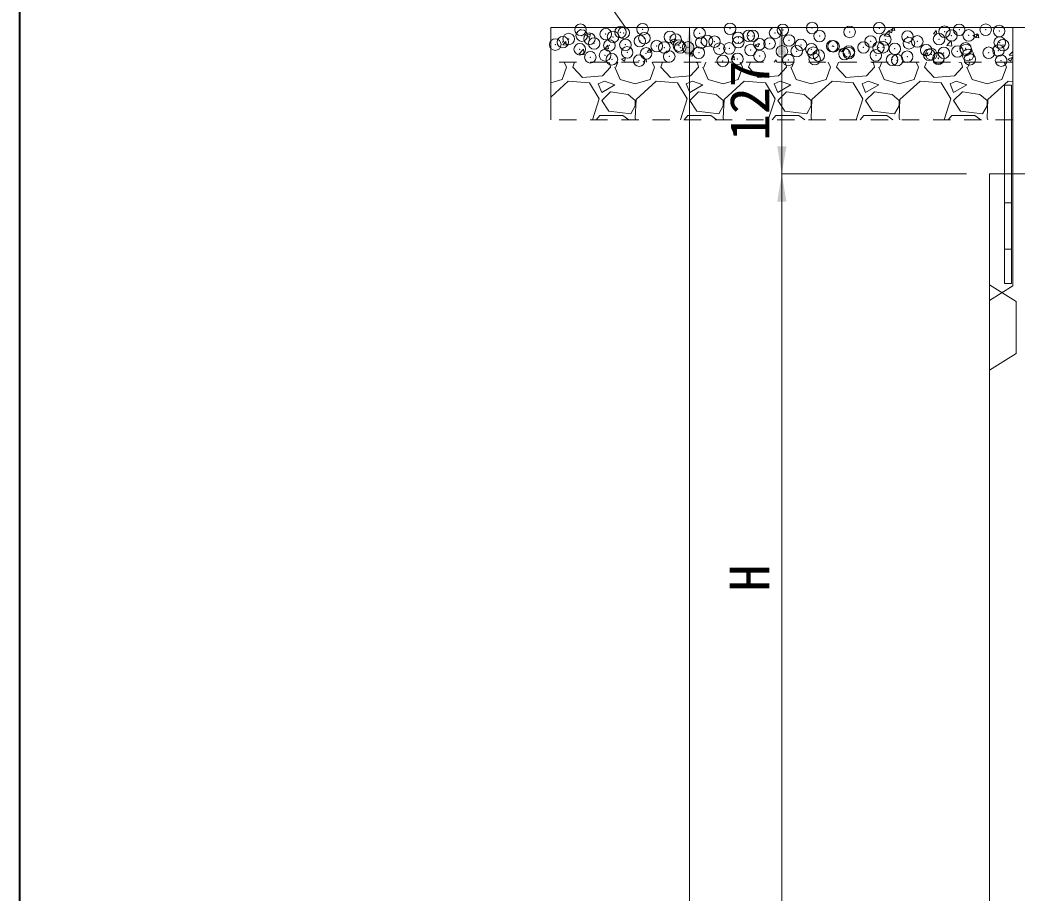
# Model space of a CAD drawing. Units: millimetres at full size, sheet at 1:20; details may follow other scales. Extents: x 0 to 8400, y 0 to 13400.
# Drawn here: x 400 to 1264, y 3164 to 3921 of the extents above; entities that cross this region are included whole.
import ezdxf
from ezdxf.enums import TextEntityAlignment as Align

# ---------------------------------------------------------------- set-up
doc = ezdxf.new("R2010")
doc.units = ezdxf.units.MM
doc.header["$LTSCALE"] = 20
doc.header["$PDMODE"] = 32
doc.header["$PDSIZE"] = 10
doc.linetypes.add('USER1', pattern=[1.35, 0.75, -0.6])
for name, color, linetype, lineweight in [('ジョイント', 7, 'Continuous', 9), ('ハッチング_基礎', 150, 'Continuous', 5), ('ハッチング_舗装', 7, 'Continuous', 20), ('図枠', 7, 'Continuous', 5), ('寸法線', 7, 'Continuous', 13), ('引出線', 4, 'Continuous', 9), ('本体', 2, 'Continuous', 20), ('舗装・基礎', 3, 'Continuous', 20), ('補助線', 8, 'Continuous', 20), ('ｸﾞﾚｰﾁﾝｸﾞ', 7, 'USER1', 5)]:
    doc.layers.add(name, color=color, linetype=linetype, lineweight=lineweight)
doc.styles.add('ＭＳ ゴシック', font='')
doc.styles.get('ＭＳ ゴシック').set_extended_font_data('MS Gothic')

# ---------------------------------------------------------------- blocks, each defined once
blk = doc.blocks.new('filled_arrow')
at = {"color": 0, "linetype": 'Continuous', "lineweight": -2}
blk.add_solid([(7.5, 1.25), (0, 0), (7.5, -1.25)], dxfattribs=at)

msp = doc.modelspace()

# ---------------------------------------------------------------- linework, layer by layer
at = {"layer": 'ジョイント'}
for p, q in [((1259, 3864.06), (1253, 3864.06)), ((1253, 3787.07), (1253, 3864.06)), ((1259, 3787.07), (1259, 3864.06)), ((1253, 3692.07), (1253, 3787.07)), ((1259, 3692.07), (1259, 3787.07)), ((1253, 3762.07), (1259, 3762.07)), ((1253, 3722.07), (1259, 3722.07)), ((1259, 3692.07), (1253, 3692.07))]:
    msp.add_line(p, q, dxfattribs=at)
at = {"layer": 'ハッチング_基礎'}
for p, q in [((869.69, 3868.99), (873.5, 3879.66)), ((871.47, 3884.07), (873.5, 3879.66)), ((878.83, 3879.66), (880.48, 3884.07)), ((887.21, 3870.52), (878.83, 3879.66)), ((911.6, 3879.66), (904.74, 3872.04)), ((910.84, 3883.47), (908.46, 3884.07)), ((911.6, 3879.66), (910.84, 3883.47)), ((915.41, 3879.66), (919.98, 3868.99)), ((916.17, 3879.66), (918.06, 3884.07)), ((945.89, 3868.99), (949.7, 3879.66)), ((947.67, 3884.07), (949.7, 3879.66)), ((955.03, 3879.66), (956.68, 3884.07)), ((963.41, 3870.52), (955.03, 3879.66)), ((987.8, 3879.66), (980.94, 3872.04)), ((987.04, 3883.47), (984.66, 3884.07)), ((987.8, 3879.66), (987.04, 3883.47)), ((991.61, 3879.66), (996.18, 3868.99)), ((992.37, 3879.66), (994.26, 3884.07)), ((1022.09, 3868.99), (1025.9, 3879.66)), ((1023.87, 3884.07), (1025.9, 3879.66)), ((1031.23, 3879.66), (1032.88, 3884.07)), ((1039.61, 3870.52), (1031.23, 3879.66)), ((1064, 3879.66), (1057.14, 3872.04)), ((1063.24, 3883.47), (1060.86, 3884.07)), ((1064, 3879.66), (1063.24, 3883.47)), ((1067.81, 3879.66), (1072.38, 3868.99)), ((1068.57, 3879.66), (1070.46, 3884.07)), ((1098.29, 3868.99), (1102.1, 3879.66)), ((1100.07, 3884.07), (1102.1, 3879.66)), ((1107.43, 3879.66), (1109.08, 3884.07)), ((1115.81, 3870.52), (1107.43, 3879.66)), ((1140.2, 3879.66), (1133.34, 3872.04)), ((1139.44, 3883.47), (1137.06, 3884.07)), ((1140.2, 3879.66), (1139.44, 3883.47)), ((1144.01, 3879.66), (1148.58, 3868.99)), ((1144.77, 3879.66), (1146.66, 3884.07)), ((1174.49, 3868.99), (1178.3, 3879.66)), ((1176.27, 3884.07), (1178.3, 3879.66)), ((1183.63, 3879.66), (1185.28, 3884.07)), ((1192.01, 3870.52), (1183.63, 3879.66)), ((1216.4, 3879.66), (1209.54, 3872.04)), ((1215.64, 3883.47), (1213.26, 3884.07)), ((1216.4, 3879.66), (1215.64, 3883.47)), ((1220.21, 3879.66), (1224.78, 3868.99)), ((1220.97, 3879.66), (1222.86, 3884.07)), ((1250.69, 3868.99), (1254.5, 3879.66)), ((1252.47, 3884.07), (1254.5, 3879.66)), ((1259.83, 3879.66), (1260, 3880.11)), ((1260, 3879.48), (1259.83, 3879.66)), ((904.74, 3872.04), (887.21, 3870.52)), ((980.94, 3872.04), (963.41, 3870.52)), ((1057.14, 3872.04), (1039.61, 3870.52)), ((1133.34, 3872.04), (1115.81, 3870.52)), ((1209.54, 3872.04), (1192.01, 3870.52)), ((860, 3866.14), (869.69, 3868.99)), ((875.02, 3867.47), (860, 3853.75)), ((893.31, 3865.95), (875.02, 3867.47)), ((901.69, 3852.23), (893.31, 3865.95)), ((906.26, 3867.47), (900.93, 3865.18)), ((900.93, 3865.18), (903.98, 3857.56)), ((903.98, 3857.56), (915.41, 3864.42)), ((915.41, 3864.42), (906.26, 3867.47)), ((919.98, 3868.99), (932.93, 3865.18)), ((932.93, 3865.18), (945.89, 3868.99)), ((951.22, 3867.47), (933.7, 3851.47)), ((969.51, 3865.95), (951.22, 3867.47)), ((977.89, 3852.23), (969.51, 3865.95)), ((982.46, 3867.47), (977.13, 3865.18)), ((977.13, 3865.18), (980.18, 3857.56)), ((980.18, 3857.56), (991.61, 3864.42)), ((991.61, 3864.42), (982.46, 3867.47)), ((996.18, 3868.99), (1009.13, 3865.18)), ((1009.13, 3865.18), (1022.09, 3868.99)), ((1027.42, 3867.47), (1009.9, 3851.47)), ((1045.71, 3865.95), (1027.42, 3867.47)), ((1054.09, 3852.23), (1045.71, 3865.95)), ((1058.66, 3867.47), (1053.33, 3865.18)), ((1053.33, 3865.18), (1056.38, 3857.56)), ((1056.38, 3857.56), (1067.81, 3864.42)), ((1067.81, 3864.42), (1058.66, 3867.47)), ((1072.38, 3868.99), (1085.33, 3865.18)), ((1085.33, 3865.18), (1098.29, 3868.99)), ((1103.62, 3867.47), (1086.1, 3851.47)), ((1121.91, 3865.95), (1103.62, 3867.47)), ((1130.29, 3852.23), (1121.91, 3865.95)), ((1134.86, 3867.47), (1129.53, 3865.18)), ((1129.53, 3865.18), (1132.58, 3857.56)), ((1132.58, 3857.56), (1144.01, 3864.42)), ((1144.01, 3864.42), (1134.86, 3867.47)), ((1148.58, 3868.99), (1161.53, 3865.18)), ((1161.53, 3865.18), (1174.49, 3868.99)), ((1179.82, 3867.47), (1162.3, 3851.47)), ((1198.11, 3865.95), (1179.82, 3867.47)), ((1206.49, 3852.23), (1198.11, 3865.95)), ((1211.06, 3867.47), (1205.73, 3865.18)), ((1205.73, 3865.18), (1208.78, 3857.56)), ((1208.78, 3857.56), (1220.21, 3864.42)), ((1220.21, 3864.42), (1211.06, 3867.47)), ((1224.78, 3868.99), (1237.73, 3865.18)), ((1237.73, 3865.18), (1250.69, 3868.99)), ((1256.02, 3867.47), (1238.5, 3851.47)), ((1260, 3867.14), (1256.02, 3867.47)), ((911.6, 3858.33), (903.98, 3850.71)), ((926.84, 3856.04), (911.6, 3858.33)), ((932.93, 3850.71), (926.84, 3856.04)), ((987.8, 3858.33), (980.18, 3850.71)), ((1003.04, 3856.04), (987.8, 3858.33)), ((1009.13, 3850.71), (1003.04, 3856.04)), ((1064, 3858.33), (1056.38, 3850.71)), ((1079.24, 3856.04), (1064, 3858.33)), ((1085.33, 3850.71), (1079.24, 3856.04)), ((1140.2, 3858.33), (1132.58, 3850.71)), ((1155.44, 3856.04), (1140.2, 3858.33)), ((1161.53, 3850.71), (1155.44, 3856.04)), ((1216.4, 3858.33), (1208.78, 3850.71)), ((1231.64, 3856.04), (1216.4, 3858.33)), ((1237.73, 3850.71), (1231.64, 3856.04)), ((895.88, 3834.07), (901.69, 3852.23)), ((903.98, 3850.71), (910.07, 3841.56)), ((929.12, 3839.28), (932.93, 3846.13)), ((933.7, 3851.47), (932.93, 3835.47)), ((932.93, 3846.13), (932.93, 3850.71)), ((972.08, 3834.07), (977.89, 3852.23)), ((980.18, 3850.71), (986.27, 3841.56)), ((1005.32, 3839.28), (1009.13, 3846.13)), ((1009.9, 3851.47), (1009.13, 3835.47)), ((1009.13, 3846.13), (1009.13, 3850.71)), ((1048.28, 3834.07), (1054.09, 3852.23)), ((1056.38, 3850.71), (1062.47, 3841.56)), ((1081.52, 3839.28), (1085.33, 3846.13)), ((1086.1, 3851.47), (1085.33, 3835.47)), ((1085.33, 3846.13), (1085.33, 3850.71)), ((1124.48, 3834.07), (1130.29, 3852.23)), ((1132.58, 3850.71), (1138.67, 3841.56)), ((1157.72, 3839.28), (1161.53, 3846.13)), ((1162.3, 3851.47), (1161.53, 3835.47)), ((1161.53, 3846.13), (1161.53, 3850.71)), ((1200.68, 3834.07), (1206.49, 3852.23)), ((1208.78, 3850.71), (1214.87, 3841.56)), ((1233.92, 3839.28), (1237.73, 3846.13)), ((1238.5, 3851.47), (1237.73, 3835.47)), ((1237.73, 3846.13), (1237.73, 3850.71)), ((899.14, 3834.07), (902.45, 3837.75)), ((902.45, 3837.75), (922.27, 3837.75)), ((910.07, 3841.56), (929.12, 3839.28)), ((922.27, 3837.75), (927.59, 3834.07)), ((932.93, 3835.47), (933.52, 3834.07)), ((975.34, 3834.07), (978.65, 3837.75)), ((978.65, 3837.75), (998.47, 3837.75)), ((986.27, 3841.56), (1005.32, 3839.28)), ((998.47, 3837.75), (1003.79, 3834.07)), ((1009.13, 3835.47), (1009.72, 3834.07)), ((1051.54, 3834.07), (1054.85, 3837.75)), ((1054.85, 3837.75), (1074.67, 3837.75)), ((1062.47, 3841.56), (1081.52, 3839.28)), ((1074.67, 3837.75), (1079.99, 3834.07)), ((1085.33, 3835.47), (1085.92, 3834.07)), ((1127.74, 3834.07), (1131.05, 3837.75)), ((1131.05, 3837.75), (1150.87, 3837.75)), ((1138.67, 3841.56), (1157.72, 3839.28)), ((1150.87, 3837.75), (1156.19, 3834.07)), ((1161.53, 3835.47), (1162.12, 3834.07)), ((1203.94, 3834.07), (1207.25, 3837.75)), ((1207.25, 3837.75), (1227.07, 3837.75)), ((1214.87, 3841.56), (1233.92, 3839.28)), ((1227.07, 3837.75), (1232.39, 3834.07)), ((1237.73, 3835.47), (1238.32, 3834.07))]:
    msp.add_line(p, q, dxfattribs=at)
at = {"layer": 'ハッチング_舗装'}
for p, q in [((1081.13, 3914.07), (1082.03, 3913.46)), ((1082.03, 3913.46), (1082.23, 3914.07)), ((1154.82, 3911.6), (1156.88, 3914.07)), ((1157.8, 3911.32), (1157.29, 3914.07)), ((890.8, 3906.92), (893.33, 3905.22)), ((890.83, 3906.97), (894.39, 3908.34)), ((893.33, 3905.22), (894.36, 3908.29)), ((963.83, 3902.9), (967.39, 3904.27)), ((966.34, 3901.15), (967.37, 3904.22)), ((1148.61, 3906.85), (1152.57, 3910.98)), ((1148.61, 3906.87), (1153.13, 3906.17)), ((1152.51, 3911.1), (1155.03, 3909.39)), ((1152.53, 3911.15), (1156.09, 3912.52)), ((1153.12, 3906.15), (1152.56, 3910.98)), ((1154.82, 3911.6), (1157.85, 3911.33)), ((1155.04, 3909.39), (1156.07, 3912.46)), ((1191.25, 3908.41), (1193.7, 3911.33)), ((1191.25, 3908.41), (1194.29, 3908.14)), ((1194.23, 3908.13), (1193.65, 3911.32)), ((1225.51, 3907.03), (1228.04, 3905.33)), ((1225.54, 3907.08), (1229.09, 3908.45)), ((1227.69, 3905.22), (1230.14, 3908.14)), ((1227.69, 3905.22), (1230.73, 3904.96)), ((1228.04, 3905.33), (1229.07, 3908.4)), ((1230.67, 3904.95), (1230.08, 3908.13)), ((870.37, 3898.89), (872.82, 3901.81)), ((870.37, 3898.89), (873.41, 3898.62)), ((873.35, 3898.61), (872.76, 3901.8)), ((906.81, 3895.7), (909.26, 3898.62)), ((906.81, 3895.7), (909.84, 3895.44)), ((909.79, 3895.43), (909.2, 3898.61)), ((963.81, 3902.85), (966.34, 3901.15)), ((1036.82, 3898.78), (1039.34, 3897.08)), ((1036.84, 3898.84), (1040.4, 3900.2)), ((1039.35, 3897.08), (1040.38, 3900.15)), ((1109.85, 3894.77), (1113.4, 3896.13)), ((1112.35, 3893.01), (1113.38, 3896.08)), ((1202.82, 3898.46), (1207.34, 3897.76)), ((1202.83, 3898.44), (1206.79, 3902.57)), ((1207.34, 3897.74), (1206.78, 3902.57)), ((884.26, 3891.02), (888.78, 3890.31)), ((884.27, 3891), (888.23, 3895.13)), ((888.78, 3890.3), (888.22, 3895.12)), ((921.15, 3886.52), (924.71, 3887.89)), ((923.66, 3884.76), (924.69, 3887.83)), ((943.24, 3892.52), (945.69, 3895.43)), ((943.24, 3892.51), (946.28, 3892.25)), ((946.23, 3892.24), (945.64, 3895.42)), ((979.68, 3889.33), (982.13, 3892.25)), ((979.68, 3889.33), (982.72, 3889.06)), ((982.66, 3889.05), (982.07, 3892.23)), ((1016.12, 3886.14), (1018.57, 3889.06)), ((1019.1, 3885.86), (1018.51, 3889.05)), ((1109.82, 3894.71), (1112.35, 3893.01)), ((1182.83, 3890.65), (1185.36, 3888.94)), ((1182.85, 3890.7), (1186.41, 3892.06)), ((1185.36, 3888.94), (1186.39, 3892.01)), ((1255.86, 3886.63), (1259.42, 3888)), ((1257.04, 3890.05), (1260, 3889.59)), ((1257.05, 3890.04), (1260, 3893.11)), ((1258.36, 3884.87), (1259.39, 3887.94)), ((921.13, 3886.47), (923.65, 3884.76)), ((939.9, 3884.07), (942.44, 3886.72)), ((942.74, 3884.07), (942.43, 3886.72)), ((1016.12, 3886.14), (1019.15, 3885.87)), ((1053.49, 3884.07), (1055, 3885.87)), ((1055.28, 3884.07), (1054.95, 3885.86)), ((1255.84, 3886.58), (1258.36, 3884.87))]:
    msp.add_line(p, q, dxfattribs=at)
for p in [(885.56, 3912.03), (907.47, 3908.23), (920.18, 3909.9), (923, 3909.31), (939.42, 3912.43), (988.73, 3909.01), (1015.11, 3912.81), (1054.14, 3909.26), (1060.9, 3911.87), (1086.22, 3913.48), (1118.7, 3910.12), (1144.36, 3913.37), (1200.94, 3910.31), (1213.65, 3911.98), (1236.56, 3912.07), (1248.26, 3910.91), (870.26, 3901.28), (875.38, 3904), (886.67, 3906.96), (893.37, 3904.22), (897.38, 3900.14), (913.79, 3905.82), (936.99, 3902.18), (940.91, 3904.67), (963.07, 3905.75), (968.02, 3903.53), (990.1, 3900.83), (995.14, 3902.38), (1001.65, 3901.7), (1022.18, 3905.05), (1022.26, 3901.23), (1031.28, 3906.78), (1034.9, 3906.73), (1040.58, 3899.48), (1049.38, 3900.09), (1066.24, 3902.73), (1092.62, 3906.54), (1136.9, 3901.88), (1149.61, 3903.55), (1168.85, 3906.09), (1170.13, 3900.27), (1177.31, 3901.9), (1196.21, 3903.84), (1206.94, 3906.99), (1221.87, 3907.1), (1248.73, 3900.92), (863.75, 3899.14), (884.94, 3895.12), (910.6, 3898.37), (924.5, 3898.99), (926.06, 3892.4), (942.4, 3891.53), (951.62, 3897.85), (958.14, 3896.62), (970.86, 3898.3), (972.03, 3896.61), (978.74, 3896.7), (988.11, 3892.09), (1005.85, 3895.56), (1014.5, 3895.9), (1032.97, 3894.41), (1060.09, 3893.26), (1072.86, 3893.45), (1076.5, 3898.94), (1085.57, 3895.12), (1087.21, 3892.12), (1103.61, 3897.8), (1104.81, 3897.65), (1114.33, 3890.97), (1118.06, 3891.73), (1118.09, 3893.21), (1130.73, 3896.65), (1143.75, 3896.46), (1147.68, 3896.82), (1157.85, 3895.51), (1184.97, 3894.36), (1189.48, 3890.75), (1200.29, 3891.95), (1212.09, 3893.21), (1219.11, 3895.83), (1219.53, 3894.48), (1239.21, 3892.07), (1247.64, 3893.99), (1251.61, 3898.7), (894.1, 3888.19), (906.82, 3889.87), (912.78, 3886.44), (936.37, 3885.27), (962.45, 3888.84), (1008.82, 3885.02), (1021.53, 3886.69), (1040.77, 3889.22), (1065.62, 3885.82), (1088.43, 3886.64), (1092, 3889.63), (1141.44, 3889.83), (1155.49, 3886.05), (1159.86, 3885.66), (1168.56, 3888.68), (1187.57, 3890.27), (1195.6, 3886.93), (1195.68, 3887.54), (1221.26, 3890.19), (1222.8, 3886.39), (1249.92, 3885.24)]:
    msp.add_point(p, dxfattribs=at)
at = {"layer": '図枠', "lineweight": 40}
msp.add_line((400, 200), (400, 5740), dxfattribs=at)
at = {"layer": '寸法線'}
for p, q in [((980, 3914.07), (980, 2337.07)), ((1220, 3914.07), (980, 3914.07)), ((1060, 3787.07), (1060, 3914.07)), ((1220, 3914.07), (1060, 3914.07)), ((1060, 3087.07), (1060, 3787.07)), ((1200, 3787.07), (1060, 3787.07)), ((1220, 3787.07), (1060, 3787.07))]:
    msp.add_line(p, q, dxfattribs=at)
at = {"layer": '引出線'}
msp.add_lwpolyline([(924.5, 3914.07), (774.64, 4126.79), (499.8, 4126.79)], dxfattribs=at)
at = {"layer": '本体'}
for p, q in [((1240, 3787.07), (1325, 3787.07)), ((1240, 2337.07), (1240, 3787.07)), ((1260, 3787.07), (1690, 3787.07))]:
    msp.add_line(p, q, dxfattribs=at)
at = {"layer": '本体', "lineweight": 9}
for p, q in [((1260, 3690.07), (1260, 3787.07)), ((1240, 3691.07), (1263, 3676.57)), ((1240, 3677.57), (1260, 3690.07)), ((1263, 3631.57), (1263, 3676.57)), ((1263, 3631.57), (1240, 3617.07))]:
    msp.add_line(p, q, dxfattribs=at)
at = {"layer": '舗装・基礎'}
msp.add_line((1260, 3914.07), (860, 3914.07), dxfattribs=at)
at = {"layer": '舗装・基礎', "linetype": 'USER1', "lineweight": 9}
for p, q in [((1260, 3884.07), (860, 3884.07)), ((1260, 3834.07), (860, 3834.07))]:
    msp.add_line(p, q, dxfattribs=at)
at = {"layer": '補助線'}
msp.add_line((860, 3914.07), (860, 3834.07), dxfattribs=at)
at = {"layer": 'ｸﾞﾚｰﾁﾝｸﾞ', "linetype": 'Continuous'}
for p, q in [((1260, 3914.07), (1690, 3914.07)), ((1260, 3787.07), (1260, 3914.07)), ((1260, 3787.07), (1690, 3787.07))]:
    msp.add_line(p, q, dxfattribs=at)

# ---------------------------------------------------------------- block references
at = {"layer": '寸法線', "xscale": 3.2, "yscale": 3.2}
for p, rotation in [((980, 3914.07), 270), ((1060, 3914.07), 270), ((1060, 3787.07), 90), ((1060, 3787.07), 270)]:
    msp.add_blockref('filled_arrow', p, dxfattribs=dict(at, rotation=rotation))
at = {"layer": '引出線', "xscale": 0.133, "yscale": 0.133, "rotation": 125.2}
msp.add_blockref('filled_arrow', (924.5, 3914.07), dxfattribs=at)

# ---------------------------------------------------------------- texts
at = {"layer": '寸法線', "style": 'ＭＳ ゴシック'}
for s, p in [('127', (1032, 3850.57)), ('H', (1032, 3437.07))]:
    msp.add_text(s, height=34.18, rotation=90, dxfattribs=at).set_placement(p, align=Align.MIDDLE_CENTER)

doc.saveas('drawing.dxf')
